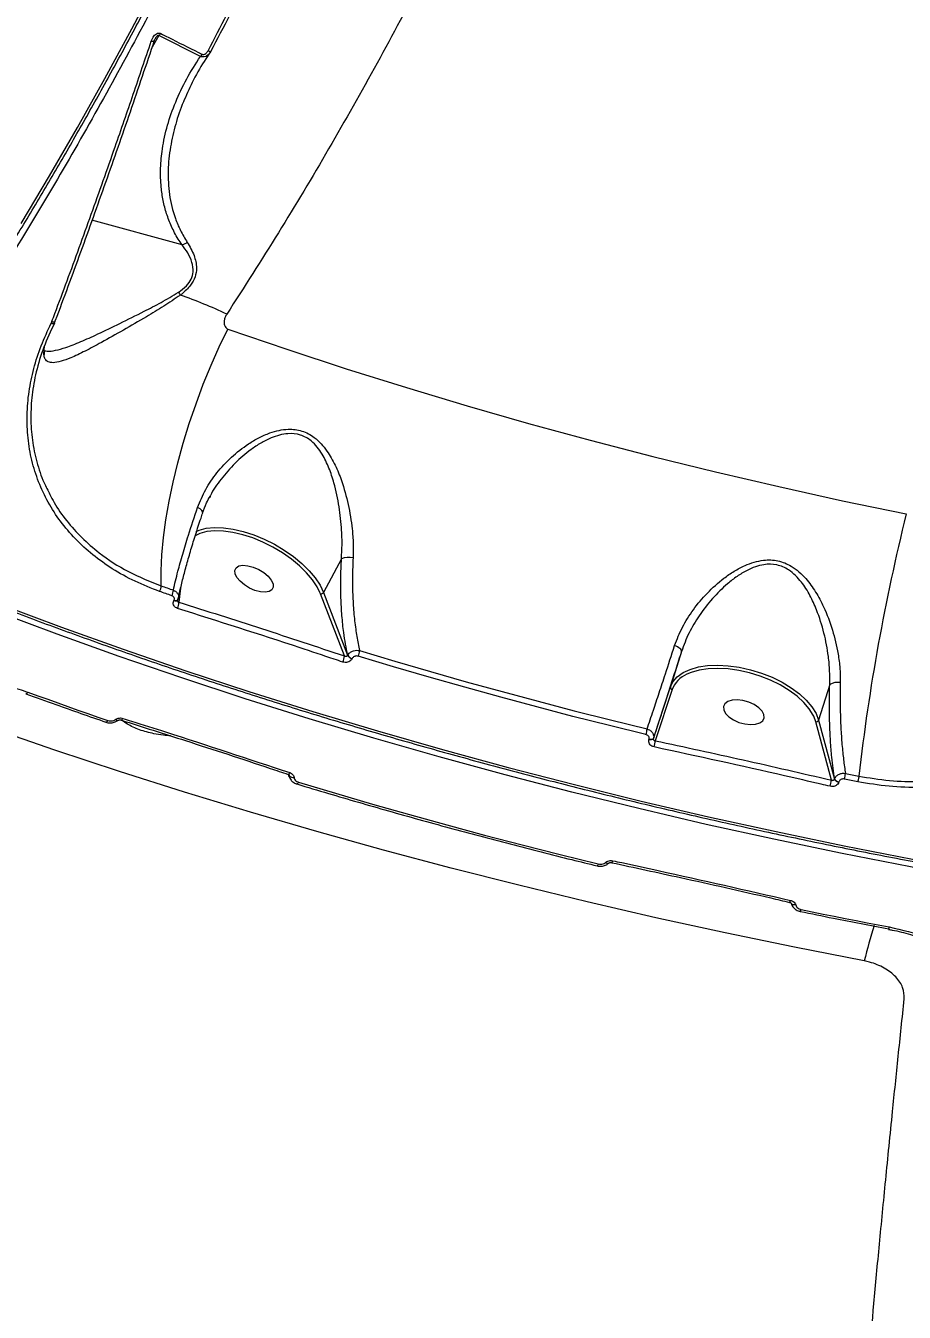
# Model space of a CAD drawing. Header units: millimetres. Extents: x -6104 to 7803, y -6013 to 4803.
# Drawn here: x 1790.3 to 1977, y -2587.2 to -2313.8 of the extents above; entities that cross this region are included whole.
import ezdxf

# ---------------------------------------------------------------- set-up
doc = ezdxf.new("R2010")
doc.units = ezdxf.units.MM
for name, color, linetype in [('DIKOM_ОБЪЕКТ', 7, 'Continuous'), ('DIKOM_РАЗМЕР_ЗОНА', 7, 'Continuous'), ('DIKOM_РАЗМЕР_ОБЪЕКТА', 7, 'Continuous')]:
    doc.layers.add(name, color=color, linetype=linetype)
doc.styles.add('style1', font='arial.ttf', dxfattribs={"width": 0.8})
doc.dimstyles.new('1-50', dxfattribs={"dimtxt": 300, "dimasz": 200, "dimexe": 100, "dimexo": 0, "dimgap": 100, "dimtad": 1, "dimtxsty": 'style1', "dimcen": 200, "dimclrd": 7, "dimclre": 7, "dimclrt": 7, "dimadec": 1, "dimazin": 2, "dimtfac": 1, "dimtmove": 0, "dimatfit": 2, "dimfxl": 0, "dimlwd": 25, "dimlwe": 18, "dimarcsym": 0})

# ---------------------------------------------------------------- blocks, each defined once
blk = doc.blocks.new('*D10')
at = {"layer": 'Defpoints', "color": 0, "transparency": 16777216}
for p in [(-4094.65, -224.49), (3111.63, -1726.03), (3111.63, -4948.58)]:
    blk.add_point(p, dxfattribs=at)
at = {"layer": 'DIKOM_РАЗМЕР_ОБЪЕКТА', "color": 7, "lineweight": 18, "transparency": 16777216}
for p, q in [((-4094.65, -224.49), (-4094.65, -5048.58)), ((3111.63, -1726.03), (3111.63, -5048.58))]:
    blk.add_line(p, q, dxfattribs=at)
at = {"layer": 'DIKOM_РАЗМЕР_ОБЪЕКТА', "color": 7, "lineweight": 25, "transparency": 16777216}
blk.add_line((-3894.65, -4948.58), (2911.63, -4948.58), dxfattribs=at)
at = {"layer": 'DIKOM_РАЗМЕР_ОБЪЕКТА', "color": 7, "transparency": 16777216}
for points in [[(-3894.65, -4915.24), (-3894.65, -4981.91), (-4094.65, -4948.58)], [(2911.63, -4915.24), (2911.63, -4981.91), (3111.63, -4948.58)]]:
    blk.add_solid(points, dxfattribs=at)
at = {"layer": 'DIKOM_РАЗМЕР_ОБЪЕКТА', "color": 7, "transparency": 16777216, "insert": (-134.24, -4695.4), "char_height": 300, "attachment_point": 5, "style": 'style1'}
blk.add_mtext('7200', dxfattribs=at)
blk = doc.blocks.new('*D12')
at = {"layer": 'Defpoints', "color": 0, "transparency": 16777216}
for p in [(-6103.62, -69.94), (4675.35, -1132.87), (4675.35, -5913.06)]:
    blk.add_point(p, dxfattribs=at)
at = {"layer": 'DIKOM_РАЗМЕР_ЗОНА', "color": 7, "lineweight": 18, "transparency": 16777216}
for p, q in [((-6103.62, -69.94), (-6103.62, -6013.06)), ((4675.35, -1132.87), (4675.35, -6013.06))]:
    blk.add_line(p, q, dxfattribs=at)
at = {"layer": 'DIKOM_РАЗМЕР_ЗОНА', "color": 7, "lineweight": 25, "transparency": 16777216}
blk.add_line((-5903.62, -5913.06), (4475.35, -5913.06), dxfattribs=at)
at = {"layer": 'DIKOM_РАЗМЕР_ЗОНА', "color": 7, "transparency": 16777216}
for points in [[(-5903.62, -5879.73), (-5903.62, -5946.4), (-6103.62, -5913.06)], [(4475.35, -5879.73), (4475.35, -5946.4), (4675.35, -5913.06)]]:
    blk.add_solid(points, dxfattribs=at)
at = {"layer": 'DIKOM_РАЗМЕР_ЗОНА', "color": 7, "transparency": 16777216, "insert": (271.51, -5659.89), "char_height": 300, "attachment_point": 5, "style": 'style1'}
blk.add_mtext('10800', dxfattribs=at)

msp = doc.modelspace()

# ---------------------------------------------------------------- linework, layer by layer
at = {"layer": 'DIKOM_ОБЪЕКТ', "color": 7, "linetype": 'Continuous', "lineweight": 15}
for p, q in [((1818.617, -2315.866), (1817.17, -2318.299)), ((1827.448, -2320.29), (1818.617, -2315.866)), ((1829.654, -2319.195), (1829.433, -2319.515)), ((1823.542, -2360.338), (1804.414, -2355.119)), ((1796.603, -2376.571), (1796.615, -2376.535)), ((1795.755, -2377.008), (1795.887, -2376.701)), ((1795.887, -2376.701), (1795.902, -2376.659)), ((1796.422, -2376.994), (1796.426, -2376.984)), ((1794.164, -2383.542), (1794.312, -2381.813)), ((1794.236, -2383.992), (1794.164, -2383.542)), ((1794.325, -2383.024), (1794.279, -2382.706)), ((1829.503, -2413.807), (1829.394, -2414.047)), ((1827.927, -2417.328), (1827.934, -2417.305)), ((1827.304, -2421.698), (1826.315, -2422.176)), ((1857.413, -2427.074), (1853.611, -2434.215)), ((1823.256, -2433.308), (1822.872, -2436.299)), ((1821.817, -2435.993), (1821.828, -2435.972)), ((1822.585, -2435.915), (1822.596, -2435.893)), ((1852.964, -2434.5), (1852.847, -2434.209)), ((1858.027, -2447.726), (1852.964, -2434.5)), ((1853.611, -2434.215), (1858.725, -2447.575)), ((1858.725, -2447.575), (1858.736, -2447.554)), ((1929.641, -2446.779), (1927.289, -2454.315)), ((1859.7, -2448.282), (1859.689, -2448.303)), ((1923.673, -2465.294), (1927.289, -2454.315)), ((1927.639, -2454.872), (1924.059, -2465.74)), ((1961.13, -2453.825), (1958.778, -2461.361)), ((1810.611, -2461.351), (1810.601, -2461.348)), ((1958.173, -2461.705), (1957.74, -2460.535)), ((1958.778, -2461.361), (1962.142, -2473.902)), ((1809.904, -2461.452), (1809.909, -2461.449)), ((1961.504, -2474.119), (1958.173, -2461.705)), ((1922.743, -2465.505), (1922.75, -2465.483)), ((1923.68, -2465.271), (1923.673, -2465.294)), ((1846.078, -2472.896), (1846.069, -2472.893)), ((1846.097, -2472.914), (1846.343, -2473.443)), ((1846.329, -2473.167), (1846.288, -2473.037)), ((1846.477, -2473.681), (1846.329, -2473.167)), ((1846.341, -2473.426), (1846.461, -2473.696)), ((1962.142, -2473.902), (1962.149, -2473.879)), ((1963.089, -2474.509), (1963.082, -2474.532))]:
    msp.add_line(p, q, dxfattribs=at)
at = {"layer": 'DIKOM_ОБЪЕКТ', "color": 7, "linetype": 'Continuous', "lineweight": 15, "flags": 128}
for points in [[(1789.36, -2355.828), (1795.387, -2345.695), (1801.315, -2335.416), (1807.139, -2324.999), (1812.855, -2314.454), (1818.456, -2303.788)], [(1817.005, -2317.012), (1817.155, -2317.041), (1817.29, -2317.058), (1817.408, -2317.065), (1817.505, -2317.06), (1817.577, -2317.043), (1817.623, -2317.015), (1817.64, -2316.989)], [(1817.64, -2316.989), (1817.642, -2316.978), (1817.633, -2316.931)], [(1829.069, -2319.07), (1829.196, -2319.124), (1829.312, -2319.168), (1829.414, -2319.201), (1829.501, -2319.224), (1829.57, -2319.234), (1829.619, -2319.233), (1829.647, -2319.22), (1829.654, -2319.195)], [(1795.887, -2376.701), (1796.048, -2376.725), (1796.197, -2376.733), (1796.329, -2376.725), (1796.439, -2376.701), (1796.524, -2376.663), (1796.581, -2376.61), (1796.602, -2376.571)], [(1795.902, -2376.659), (1796.061, -2376.685), (1796.208, -2376.696), (1796.337, -2376.691), (1796.446, -2376.671), (1796.531, -2376.635), (1796.589, -2376.586), (1796.612, -2376.545)], [(1796.612, -2376.545), (1796.618, -2376.524), (1796.617, -2376.452)], [(1795.755, -2377.008), (1795.891, -2377.047), (1796.017, -2377.073), (1796.131, -2377.087), (1796.23, -2377.086), (1796.311, -2377.072), (1796.374, -2377.045), (1796.415, -2377.006), (1796.422, -2376.994)], [(1819.115, -2432.828), (1819.1, -2429.626), (1819.263, -2426.198), (1819.602, -2422.571), (1820.115, -2418.773), (1820.797, -2414.833), (1821.644, -2410.783), (1822.648, -2406.653), (1823.802, -2402.476), (1825.096, -2398.285), (1826.522, -2394.111), (1828.067, -2389.988), (1829.72, -2385.947), (1831.467, -2382.021), (1833.296, -2378.239)], [(1833.296, -2378.239), (1845.788, -2382.521), (1858.426, -2386.67), (1871.203, -2390.681), (1884.11, -2394.553), (1897.139, -2398.283), (1910.282, -2401.868), (1923.53, -2405.307), (1936.874, -2408.597), (1950.307, -2411.736), (1963.818, -2414.721), (1977.4, -2417.552)], [(1827.934, -2417.305), (1827.94, -2417.185), (1827.893, -2417.02), (1827.785, -2416.844), (1827.621, -2416.663), (1827.405, -2416.483), (1827.144, -2416.31), (1826.847, -2416.15)], [(2016.323, -2499.143), (2007.551, -2497.732), (1992.903, -2495.233), (1978.301, -2492.561), (1963.756, -2489.719), (1949.277, -2486.709), (1934.873, -2483.532), (1920.554, -2480.19), (1906.33, -2476.686), (1892.209, -2473.022), (1878.201, -2469.201), (1864.315, -2465.224), (1850.56, -2461.095), (1836.945, -2456.816), (1823.48, -2452.39), (1810.172, -2447.82), (1797.031, -2443.109), (1784.065, -2438.26), (1771.283, -2433.276), (1758.693, -2428.16), (1746.303, -2422.917)], [(1747.389, -2421.472), (1759.741, -2426.7), (1772.293, -2431.8), (1785.037, -2436.769), (1797.964, -2441.603), (1811.066, -2446.3), (1824.333, -2450.857), (1837.758, -2455.269), (1851.332, -2459.535), (1865.046, -2463.652), (1878.89, -2467.617), (1892.856, -2471.427), (1906.934, -2475.08), (1921.116, -2478.573), (1935.392, -2481.904), (1949.752, -2485.072), (1964.188, -2488.073), (1978.689, -2490.907), (1993.247, -2493.57), (2007.851, -2496.062), (2016.539, -2497.46)], [(1826.517, -2421.29), (1827.204, -2420.991), (1828.701, -2420.592), (1830.425, -2420.42), (1832.337, -2420.477), (1834.397, -2420.764), (1836.558, -2421.273), (1838.775, -2421.993), (1840.997, -2422.909), (1843.177, -2424.001), (1845.266, -2425.244), (1847.221, -2426.612), (1848.996, -2428.075), (1850.554, -2429.6), (1851.86, -2431.154), (1852.887, -2432.704), (1853.611, -2434.215)], [(1852.847, -2434.209), (1852.263, -2433.035), (1851.267, -2431.533), (1850, -2430.025), (1848.49, -2428.546), (1846.768, -2427.128), (1844.873, -2425.802), (1842.847, -2424.596), (1840.733, -2423.537), (1838.578, -2422.649), (1836.429, -2421.951), (1834.333, -2421.457), (1832.336, -2421.179), (1830.481, -2421.124), (1828.81, -2421.291), (1827.358, -2421.678), (1827.304, -2421.698)], [(1839.035, -2433.8), (1837.873, -2433.291), (1836.79, -2432.623), (1835.873, -2431.85), (1835.199, -2431.033), (1834.82, -2430.24), (1834.768, -2429.535), (1835.046, -2428.975), (1835.633, -2428.604), (1836.481, -2428.454), (1837.521, -2428.537), (1838.669, -2428.845), (1839.831, -2429.353), (1840.914, -2430.021), (1841.831, -2430.795), (1842.505, -2431.611), (1842.884, -2432.404), (1842.936, -2433.109), (1842.658, -2433.67), (1842.071, -2434.04), (1841.223, -2434.19), (1840.183, -2434.108), (1839.035, -2433.8)], [(1821.376, -2434.918), (1821.051, -2434.805), (1820.726, -2434.692), (1820.402, -2434.579), (1820.078, -2434.466), (1819.754, -2434.353), (1819.429, -2434.24), (1819.105, -2434.126), (1818.781, -2434.013)], [(1819.115, -2432.828), (1819.438, -2432.941), (1819.762, -2433.054), (1820.086, -2433.168), (1820.41, -2433.281), (1820.734, -2433.394), (1821.059, -2433.507), (1821.383, -2433.619), (1821.707, -2433.732)], [(1822.587, -2435.91), (1822.586, -2435.912), (1822.537, -2435.975), (1822.464, -2436.023), (1822.367, -2436.053), (1822.25, -2436.065), (1822.116, -2436.059), (1821.971, -2436.035), (1821.817, -2435.993)], [(1822.596, -2435.893), (1822.548, -2435.954), (1822.475, -2436.001), (1822.378, -2436.032), (1822.261, -2436.044), (1822.128, -2436.038), (1821.982, -2436.013), (1821.828, -2435.972)], [(1822.619, -2435.814), (1822.597, -2435.891), (1822.596, -2435.893)], [(1861.265, -2446.59), (1868.769, -2448.839), (1876.314, -2451.041), (1883.898, -2453.197), (1891.519, -2455.305), (1899.176, -2457.365), (1906.868, -2459.377), (1914.593, -2461.34), (1922.348, -2463.254)], [(1929.641, -2446.779), (1929.649, -2446.637), (1929.596, -2446.481), (1929.482, -2446.315), (1929.311, -2446.144), (1929.09, -2445.974), (1928.824, -2445.811), (1928.524, -2445.659), (1928.197, -2445.524)], [(1922.089, -2464.461), (1914.328, -2462.546), (1906.598, -2460.581), (1898.901, -2458.568), (1891.238, -2456.506), (1883.611, -2454.397), (1876.022, -2452.24), (1868.471, -2450.036), (1860.962, -2447.785)], [(1927.289, -2454.315), (1927.86, -2453.157), (1928.763, -2452.134), (1929.978, -2451.267), (1931.477, -2450.576), (1933.23, -2450.076), (1935.196, -2449.778), (1937.334, -2449.688), (1939.596, -2449.808), (1941.932, -2450.136), (1944.293, -2450.664), (1946.626, -2451.381), (1948.879, -2452.271), (1951.005, -2453.315), (1952.955, -2454.49), (1954.689, -2455.77), (1956.167, -2457.127), (1957.357, -2458.532), (1958.234, -2459.954), (1958.778, -2461.361)], [(1957.74, -2460.535), (1957.646, -2460.34), (1956.796, -2458.962), (1955.642, -2457.6), (1954.208, -2456.284), (1952.527, -2455.042), (1950.636, -2453.903), (1948.575, -2452.891), (1946.389, -2452.027), (1944.127, -2451.332), (1941.838, -2450.82), (1939.572, -2450.502), (1937.379, -2450.385), (1935.306, -2450.473), (1933.4, -2450.762), (1931.7, -2451.247), (1930.794, -2451.628)], [(1790.795, -2455.42), (1790.705, -2455.547), (1790.614, -2455.647), (1790.526, -2455.718), (1790.445, -2455.755), (1790.373, -2455.758), (1790.362, -2455.755)], [(1790.795, -2455.42), (1792.905, -2456.187), (1795.02, -2456.95), (1797.14, -2457.71), (1799.263, -2458.467), (1801.391, -2459.22), (1803.523, -2459.97), (1805.659, -2460.715), (1807.8, -2461.458)], [(1968.475, -2512.555), (1953.663, -2509.652), (1938.912, -2506.591), (1924.231, -2503.375), (1909.628, -2500.006), (1895.111, -2496.484), (1880.687, -2492.813), (1866.365, -2488.994), (1852.152, -2485.028), (1838.057, -2480.919), (1824.087, -2476.669), (1810.25, -2472.28), (1796.553, -2467.754), (1783.004, -2463.094), (1769.61, -2458.303)], [(1943.074, -2462.183), (1944.292, -2462.323), (1945.396, -2462.252), (1946.298, -2461.974), (1946.923, -2461.513), (1947.222, -2460.905), (1947.169, -2460.199), (1946.771, -2459.454), (1946.057, -2458.729), (1945.088, -2458.083), (1943.94, -2457.569), (1942.707, -2457.227), (1941.49, -2457.087), (1940.385, -2457.158), (1939.484, -2457.436), (1938.859, -2457.897), (1938.56, -2458.505), (1938.612, -2459.211), (1939.011, -2459.956), (1939.724, -2460.681), (1940.694, -2461.327), (1941.841, -2461.841), (1943.074, -2462.183)], [(1809.414, -2461.232), (1809.524, -2461.327), (1809.629, -2461.4), (1809.725, -2461.448), (1809.807, -2461.47), (1809.875, -2461.466), (1809.904, -2461.452)], [(1810.986, -2460.992), (1810.906, -2461.124), (1810.825, -2461.229), (1810.748, -2461.303), (1810.676, -2461.345), (1810.613, -2461.351), (1810.611, -2461.351)], [(1807.8, -2461.458), (1807.714, -2461.587), (1807.629, -2461.689), (1807.546, -2461.761), (1807.471, -2461.801), (1807.404, -2461.805), (1807.39, -2461.802)], [(1923.673, -2465.294), (1923.632, -2465.37), (1923.564, -2465.434), (1923.471, -2465.485), (1923.355, -2465.522), (1923.22, -2465.542), (1923.07, -2465.546), (1922.909, -2465.534), (1922.743, -2465.505)], [(1923.68, -2465.271), (1923.639, -2465.347), (1923.571, -2465.412), (1923.478, -2465.463), (1923.362, -2465.499), (1923.227, -2465.52), (1923.077, -2465.524), (1922.916, -2465.511), (1922.75, -2465.483)], [(1846.444, -2472.534), (1846.364, -2472.666), (1846.285, -2472.772), (1846.21, -2472.847), (1846.142, -2472.889), (1846.083, -2472.897), (1846.078, -2472.896)], [(1846.341, -2473.426), (1846.258, -2473.184), (1846.22, -2472.921)], [(1848.29, -2474.58), (1848.217, -2474.713), (1848.144, -2474.82), (1848.075, -2474.896), (1848.012, -2474.94), (1847.957, -2474.948), (1847.951, -2474.947)], [(1848.29, -2474.58), (1856.115, -2476.923), (1863.981, -2479.218), (1871.888, -2481.464), (1879.834, -2483.661), (1887.816, -2485.809), (1895.834, -2487.907), (1903.886, -2489.955), (1911.97, -2491.953)], [(1967.094, -2474.474), (1966.738, -2474.402), (1966.383, -2474.33), (1966.028, -2474.258), (1965.673, -2474.186), (1965.318, -2474.114), (1964.963, -2474.041), (1964.608, -2473.969), (1964.254, -2473.896)], [(1964.482, -2472.682), (1964.837, -2472.755), (1965.191, -2472.827), (1965.546, -2472.9), (1965.901, -2472.972), (1966.256, -2473.044), (1966.611, -2473.116), (1966.966, -2473.188), (1967.32, -2473.26)], [(1911.97, -2491.953), (1911.915, -2492.091), (1911.863, -2492.203), (1911.814, -2492.285), (1911.771, -2492.334), (1911.735, -2492.347), (1911.732, -2492.347)], [(1913.533, -2491.608), (1913.657, -2491.693), (1913.777, -2491.759), (1913.891, -2491.804), (1913.994, -2491.827), (1914.084, -2491.828), (1914.158, -2491.806), (1914.201, -2491.776)], [(1914.843, -2491.655), (1914.841, -2491.655), (1914.838, -2491.654)], [(1952.62, -2500.092), (1952.619, -2500.092), (1952.616, -2500.091)], [(1953.909, -2500.652), (1953.735, -2500.669), (1953.568, -2500.668), (1953.412, -2500.648), (1953.273, -2500.609), (1953.156, -2500.554), (1953.064, -2500.484), (1953, -2500.401), (1952.966, -2500.308)], [(1955.049, -2501.629), (1957.387, -2502.108), (1959.727, -2502.583), (1962.068, -2503.054), (1964.411, -2503.521), (1966.755, -2503.983), (1969.102, -2504.441), (1971.449, -2504.895), (1973.798, -2505.345)]]:
    msp.add_lwpolyline(points, dxfattribs=at)
at = {"layer": 'DIKOM_ОБЪЕКТ', "color": 7, "linetype": 'Continuous', "lineweight": 15}
for centre, radius, start, end in [((1817.586, -2314.585), 1.644, 308.82266, 330.16453), ((1826.355, -2319.012), 1.681, 310.53138, 331.18637), ((1910.584, -2304.882), 109.585, 216.73485, 217.11416), ((1785.203, -2477.489), 113.058, 64.95954, 70.36308), ((1792.472, -2382.916), 1.804, 339.70164, 7.51186), ((2403.11, -2523.348), 438.659, 166.04374, 173.44338), ((1858.958, -2431.082), 4.295, 77.62262, 111.08541), ((1816.578, -2432.754), 2.538, 330.24263, 358.32073), ((1819.139, -2433.653), 2.57, 330.51309, 358.23618), ((1820.403, -2436.435), 2.473, 331.54915, 3.14453), ((1853.087, -2433.903), 0.609, 258.43512, 329.27979), ((1860.129, -2446.718), 1.646, 211.39903, 254.48589), ((1860.14, -2446.697), 1.645, 211.38353, 254.48776), ((1858.08, -2446.419), 3.19, 334.6295, 356.91373), ((1855.323, -2447.739), 2.704, 331.49198, 0.26291), ((1933.109, -2457.037), 5.883, 113.16853, 158.40883), ((1927.747, -2454.416), 0.469, 167.59881, 256.61439), ((1962.819, -2456.574), 3.226, 79.97901, 121.55638), ((1958.259, -2461.153), 0.558, 261.12825, 338.15441), ((1917.308, -2462.804), 5.06, 340.87532, 354.89035), ((1918.89, -2465.518), 5.174, 342.55583, 357.53906), ((1847.147, -2472.537), 1.033, 217.59839, 280.96228), ((1955.067, -2473.501), 6.466, 342.54968, 354.51442), ((1963.246, -2473.271), 1.272, 209.74792, 262.59407), ((1963.253, -2473.248), 1.271, 209.75099, 262.60103), ((1956.046, -2471.722), 8.49, 345.16149, 353.50477), ((1914.387, -2491.168), 0.667, 313.08154, 352.87315), ((1952.055, -2499.573), 0.766, 317.43557, 351.695), ((1954.321, -2501.567), 0.731, 319.84417, 355.13414), ((2115.683, -2549.243), 151.711, 163.04879, 166.00537), ((1972.847, -2505.255), 0.955, 328.11588, 354.64963)]:
    msp.add_arc(centre, radius, start, end, dxfattribs=at)
for points, knots in [([(1873.825, -1806.548), (1873.842, -1806.564), (1876.538, -1809.059), (1881.369, -1815.112), (1888.203, -1824.786), (1894.232, -1835.629), (1899.542, -1847.398), (1904.123, -1860.059), (1908.055, -1873.807), (1911.294, -1888.644), (1913.813, -1904.542), (1915.556, -1921.152), (1916.535, -1938.399), (1916.779, -1956.198), (1916.292, -1974.838), (1915.043, -1994.291), (1913.019, -2014.507), (1910.264, -2035.041), (1906.805, -2055.815), (1902.683, -2076.747), (1897.832, -2098.179), (1892.236, -2120.056), (1885.898, -2142.311), (1878.956, -2164.454), (1871.449, -2186.412), (1863.426, -2208.118), (1854.758, -2229.924), (1845.445, -2251.758), (1835.507, -2273.543), (1825.599, -2293.898), (1815.835, -2312.82), (1806.309, -2330.339), (1796.453, -2347.552), (1786.29, -2364.407), (1775.93, -2380.724), (1765.426, -2396.425), (1755.925, -2409.954), (1749.859, -2418.139), (1747.389, -2421.472)], [0, 0, 0, 0, 0.0001878, 0.0303399, 0.0605166, 0.0906687, 0.1199697, 0.1492932, 0.1785943, 0.2087463, 0.238923, 0.2690751, 0.2983757, 0.3276989, 0.3569995, 0.3871513, 0.4173276, 0.4474793, 0.4767801, 0.5061036, 0.5354043, 0.5655563, 0.5957329, 0.6258848, 0.6551856, 0.6845091, 0.7138099, 0.7439618, 0.7741383, 0.8042902, 0.8297913, 0.8553221, 0.880853, 0.9066258, 0.9323986, 0.9575223, 0.9827031, 1, 1, 1, 1]), ([(1916.885, -1862.859), (1917.161, -1863.118), (1919.652, -1865.448), (1923.966, -1870.661), (1929.768, -1878.547), (1935.252, -1887.658), (1940.377, -1897.946), (1945.042, -1909.507), (1949.104, -1922.081), (1952.518, -1935.671), (1955.247, -1950.256), (1957.205, -1965.354), (1958.423, -1980.868), (1958.947, -1996.699), (1958.795, -2013.276), (1957.933, -2030.573), (1956.343, -2048.547), (1954.008, -2067.201), (1950.9, -2086.487), (1946.987, -2106.453), (1942.302, -2126.807), (1936.97, -2147.062), (1931.08, -2167.042), (1924.709, -2186.672), (1917.69, -2206.504), (1910.026, -2226.479), (1901.733, -2246.53), (1893.05, -2266.101), (1884.034, -2285.142), (1874.741, -2303.612), (1864.974, -2321.93), (1854.74, -2340.016), (1844.092, -2357.858), (1836.733, -2369.326), (1833.055, -2375.058)], [0, 0, 0, 0, 0.00362333, 0.03267751, 0.06202086, 0.09136412, 0.12380246, 0.1562658, 0.18870386, 0.22209805, 0.25551995, 0.28891367, 0.3203315, 0.35177295, 0.38319047, 0.41551451, 0.44786506, 0.48018897, 0.51368225, 0.54717551, 0.58114976, 0.61512431, 0.64703362, 0.67896806, 0.71087771, 0.74371715, 0.77658352, 0.80942335, 0.8407557, 0.87211054, 0.90344315, 0.93562061, 0.96782235, 1, 1, 1, 1]), ([(1829.069, -2319.07), (1831.753, -2313.951), (1837.119, -2303.713), (1844.868, -2288.031), (1852.407, -2272.148), (1857.201, -2261.396), (1859.598, -2256.02)], [0, 0, 0, 0, 0.2491207, 0.4982423, 0.7491218, 1, 1, 1, 1]), ([(1860.142, -2256.247), (1857.765, -2261.577), (1853.011, -2272.236), (1845.503, -2288.059), (1837.749, -2303.754), (1832.352, -2314.048), (1829.654, -2319.195)], [0, 0, 0, 0, 0.2491204, 0.4982426, 0.7491208, 1, 1, 1, 1]), ([(1544.662, -2564.298), (1545.079, -2564.31), (1547.286, -2564.371), (1551.381, -2564.191), (1556.945, -2563.745), (1562.609, -2562.979), (1568.358, -2561.924), (1574.19, -2560.573), (1580.1, -2558.929), (1586.083, -2556.993), (1592.135, -2554.767), (1598.251, -2552.252), (1604.426, -2549.45), (1610.656, -2546.363), (1616.936, -2542.994), (1623.261, -2539.346), (1629.626, -2535.421), (1636.026, -2531.223), (1642.457, -2526.753), (1648.914, -2522.018), (1655.392, -2517.019), (1661.887, -2511.76), (1668.392, -2506.246), (1674.904, -2500.481), (1681.418, -2494.469), (1687.929, -2488.214), (1694.432, -2481.722), (1700.922, -2474.998), (1707.395, -2468.045), (1713.844, -2460.871), (1720.267, -2453.479), (1726.658, -2445.876), (1733.012, -2438.067), (1739.323, -2430.058), (1745.589, -2421.856), (1751.804, -2413.466), (1757.964, -2404.894), (1764.063, -2396.148), (1770.097, -2387.234), (1776.062, -2378.157), (1781.954, -2368.926), (1787.767, -2359.547), (1793.498, -2350.028), (1799.141, -2340.374), (1804.695, -2330.595), (1810.151, -2320.695), (1814.919, -2311.8), (1817.841, -2306.181), (1819.01, -2303.934)], [0, 0, 0, 0, 0.0051792, 0.02739, 0.049613, 0.0718476, 0.0940928, 0.1163476, 0.1386106, 0.1608803, 0.1831557, 0.2054353, 0.2277182, 0.2500034, 0.2722902, 0.2945781, 0.3168661, 0.3391542, 0.3614417, 0.3837286, 0.4060146, 0.4283, 0.450584, 0.4728671, 0.4951491, 0.5174301, 0.5397101, 0.5619887, 0.5842667, 0.6065438, 0.6288198, 0.6510946, 0.6733692, 0.6956425, 0.7179153, 0.7401874, 0.7624589, 0.7847299, 0.8070003, 0.82927, 0.8515394, 0.8738083, 0.8960771, 0.9183452, 0.9406131, 0.9628808, 0.9851481, 1, 1, 1, 1]), ([(1817.005, -2317.012), (1817.156, -2316.65), (1817.371, -2316.135), (1817.879, -2315.597), (1818.264, -2315.362), (1818.631, -2315.294), (1818.864, -2315.333), (1818.982, -2315.388), (1819.012, -2315.403)], [0, 0, 0, 0, 0.4029969, 0.573286, 0.7451254, 0.8533322, 0.9617502, 1, 1, 1, 1]), ([(1818.617, -2315.866), (1818.609, -2315.857), (1818.593, -2315.84), (1818.56, -2315.82), (1818.526, -2315.814), (1818.489, -2315.815), (1818.444, -2315.825), (1818.325, -2315.884), (1818.172, -2316.036), (1818.009, -2316.245), (1817.92, -2316.398), (1817.879, -2316.469)], [0, 0, 0, 0, 0.0391582, 0.0795046, 0.1202073, 0.1327128, 0.1766127, 0.2348266, 0.4651448, 0.7534294, 1, 1, 1, 1]), ([(1819.012, -2315.403), (1819.546, -2315.676), (1822.214, -2317.043), (1825.156, -2318.514), (1827.579, -2319.7), (1827.829, -2319.822)], [0, 0, 0, 0, 0.1831667, 0.9158629, 1, 1, 1, 1]), ([(1795.902, -2376.659), (1796.118, -2376.082), (1797.199, -2373.197), (1800.001, -2365.645), (1804.279, -2353.878), (1808.959, -2340.628), (1813.203, -2328.334), (1815.738, -2320.786), (1817.005, -2317.012)], [0, 0, 0, 0, 0.0299878, 0.1499461, 0.3900569, 0.6301644, 0.8150827, 1, 1, 1, 1]), ([(1817.633, -2316.931), (1815.929, -2322.003), (1812.522, -2332.147), (1807.299, -2347.129), (1802.003, -2361.941), (1798.413, -2371.615), (1796.617, -2376.452)], [0, 0, 0, 0, 0.2492678, 0.4985353, 0.7492678, 1, 1, 1, 1]), ([(1817.647, -2316.991), (1817.663, -2316.933), (1817.714, -2316.756), (1817.818, -2316.593), (1817.888, -2316.485)], [0, 0, 0, 0, 0.3329178, 1, 1, 1, 1]), ([(1827.829, -2319.822), (1827.885, -2319.844), (1828.003, -2319.888), (1828.221, -2319.873), (1828.46, -2319.776), (1828.786, -2319.526), (1828.954, -2319.255), (1829.069, -2319.07)], [0, 0, 0, 0, 0.1211554, 0.2523463, 0.41158606, 0.59930961, 1, 1, 1, 1]), ([(1823.542, -2360.338), (1823.265, -2359.926), (1822.401, -2358.643), (1821.254, -2356.433), (1820.209, -2353.694), (1819.498, -2350.912), (1819.023, -2347.674), (1818.919, -2344.011), (1819.335, -2339.6), (1820.366, -2334.9), (1822.119, -2329.928), (1824.423, -2325.033), (1826.44, -2321.871), (1827.448, -2320.29)], [0, 0, 0, 0, 0.031068, 0.0969224, 0.1628031, 0.2303658, 0.2979423, 0.3965504, 0.4957335, 0.6204826, 0.7452534, 0.8726245, 1, 1, 1, 1]), ([(1829.654, -2319.195), (1829.303, -2319.721), (1827.97, -2321.721), (1825.968, -2325.142), (1824.658, -2328.116), (1824.031, -2329.539)], [0, 0, 0, 0, 0.15708654, 0.59671269, 1, 1, 1, 1]), ([(1829.433, -2319.515), (1829.363, -2319.627), (1829.153, -2319.965), (1828.622, -2320.3), (1827.984, -2320.441), (1827.611, -2320.336), (1827.448, -2320.29)], [0, 0, 0, 0, 0.1657212, 0.4968351, 0.7803717, 1, 1, 1, 1]), ([(1824.031, -2329.539), (1823.969, -2329.672), (1823.185, -2331.351), (1822.137, -2334.675), (1820.976, -2339.542), (1820.482, -2344.534), (1820.731, -2349.624), (1821.742, -2353.893), (1823.134, -2357.296), (1824.154, -2358.969), (1824.664, -2359.805)], [0, 0, 0, 0, 0.0138614, 0.1746766, 0.3354658, 0.5002827, 0.6650091, 0.8305739, 0.9153057, 1, 1, 1, 1]), ([(1824.664, -2359.805), (1825.193, -2360.702), (1825.933, -2361.956), (1826.495, -2363.904), (1826.674, -2365.409), (1826.425, -2367.161), (1825.35, -2369.118), (1824.086, -2370.319), (1823.291, -2370.934), (1823.197, -2371.006)], [0, 0, 0, 0, 0.2865147, 0.4002761, 0.5163024, 0.6574643, 0.7993933, 0.9763556, 1, 1, 1, 1]), ([(1824.664, -2359.805), (1824.636, -2359.827), (1824.471, -2359.956), (1824.104, -2360.181), (1823.747, -2360.283), (1823.551, -2360.338)], [0, 0, 0, 0, 0.0843025, 0.4973401, 1, 1, 1, 1]), ([(1822.761, -2370.427), (1823.368, -2369.99), (1824.461, -2369.202), (1825.596, -2367.653), (1826.055, -2365.863), (1825.705, -2363.926), (1824.806, -2362.022), (1823.971, -2360.878), (1823.552, -2360.339), (1823.551, -2360.338)], [0, 0, 0, 0, 0.1595621, 0.2875349, 0.4150435, 0.5934651, 0.7962154, 0.9997296, 1, 1, 1, 1]), ([(1823.551, -2360.338), (1823.55, -2360.339), (1823.548, -2360.339), (1823.545, -2360.338), (1823.543, -2360.338), (1823.542, -2360.338)], [0, 0, 0, 0, 0.3533079, 0.8077975, 1, 1, 1, 1]), ([(1823.197, -2371.006), (1822.02, -2371.819), (1819.637, -2373.466), (1815.498, -2375.901), (1810.993, -2378.522), (1806.633, -2380.985), (1802.893, -2382.988), (1800.032, -2384.348), (1797.765, -2385.174), (1796.184, -2385.46), (1795.079, -2385.275), (1794.469, -2384.776), (1794.301, -2384.21), (1794.236, -2383.992)], [0, 0, 0, 0, 0.0889099, 0.1801305, 0.3049765, 0.4334609, 0.5379154, 0.6451624, 0.72941, 0.8158761, 0.8847869, 0.9555183, 1, 1, 1, 1]), ([(1794.295, -2382.822), (1794.49, -2382.87), (1795.122, -2383.028), (1796.644, -2382.799), (1798.994, -2382.141), (1801.998, -2380.962), (1805.831, -2379.233), (1810.349, -2377.053), (1814.919, -2374.763), (1819.148, -2372.614), (1821.549, -2371.16), (1822.761, -2370.427)], [0, 0, 0, 0, 0.0434038, 0.1410355, 0.2412731, 0.3639841, 0.4898802, 0.6383705, 0.7907833, 0.8944574, 1, 1, 1, 1]), ([(1796.421, -2376.993), (1796.433, -2376.97), (1796.504, -2376.833), (1796.556, -2376.689), (1796.599, -2376.57)], [0, 0, 0, 0, 0.1678233, 1, 1, 1, 1]), ([(1833.055, -2375.058), (1832.932, -2375.269), (1832.676, -2375.709), (1832.496, -2376.368), (1832.471, -2376.959), (1832.567, -2377.458), (1832.764, -2377.844), (1833.021, -2378.113), (1833.208, -2378.198), (1833.296, -2378.239)], [0, 0, 0, 0, 0.1943962, 0.4037053, 0.5539153, 0.6910207, 0.8350864, 0.9219421, 1, 1, 1, 1]), ([(1818.781, -2434.013), (1817.016, -2433.331), (1813.484, -2431.966), (1808.751, -2429.31), (1804.52, -2426.28), (1800.836, -2422.9), (1797.654, -2419.164), (1795.036, -2415.096), (1792.992, -2410.751), (1791.545, -2406.174), (1790.732, -2401.409), (1790.536, -2396.514), (1790.948, -2391.571), (1791.978, -2386.641), (1793.527, -2381.764), (1795.013, -2378.592), (1795.755, -2377.008)], [0, 0, 0, 0, 0.0751067, 0.15021386, 0.22128181, 0.292577, 0.36364528, 0.43477052, 0.50612398, 0.5772485, 0.64834066, 0.71965895, 0.79075192, 0.86042943, 0.93031886, 1, 1, 1, 1]), ([(1796.434, -2376.955), (1795.639, -2378.664), (1794.049, -2382.082), (1792.513, -2387.219), (1791.606, -2392.242), (1791.331, -2397.102), (1791.649, -2401.877), (1792.619, -2406.494), (1793.887, -2410.354), (1795.062, -2412.557), (1795.497, -2413.374)], [0, 0, 0, 0, 0.13912553, 0.27825185, 0.40722507, 0.53660595, 0.66557519, 0.79451329, 0.92386345, 1, 1, 1, 1]), ([(1794.236, -2383.992), (1794.248, -2383.956), (1794.326, -2383.731), (1794.389, -2383.376), (1794.306, -2383.08), (1794.277, -2382.975)], [0, 0, 0, 0, 0.1099491, 0.6832926, 1, 1, 1, 1]), ([(1794.279, -2382.988), (1794.293, -2382.999), (1794.364, -2383.059), (1794.354, -2383.139), (1794.336, -2383.004), (1794.331, -2382.963)], [0, 0, 0, 0, 0.1350553, 0.7378467, 1, 1, 1, 1]), ([(1826.847, -2416.15), (1827.375, -2414.865), (1828.43, -2412.293), (1830.92, -2408.718), (1833.961, -2405.422), (1837.048, -2402.98), (1839.844, -2401.315), (1842.027, -2400.347), (1844.136, -2399.736), (1846.441, -2399.438), (1849.088, -2399.76), (1851.427, -2401.006), (1853.119, -2402.572), (1854.659, -2404.518), (1856.139, -2407.141), (1857.668, -2410.952), (1858.943, -2415.512), (1859.664, -2420.045), (1859.953, -2423.856), (1859.904, -2425.877), (1859.879, -2426.886)], [0, 0, 0, 0, 0.0727751, 0.1456227, 0.2220843, 0.298517, 0.340926, 0.3832925, 0.4164812, 0.4496087, 0.4986414, 0.5477891, 0.580845, 0.6139653, 0.6710819, 0.7283176, 0.8132039, 0.8980759, 0.9490484, 1, 1, 1, 1]), ([(1857.413, -2427.074), (1857.47, -2426.089), (1857.585, -2424.105), (1857.467, -2420.395), (1856.988, -2415.955), (1856.047, -2411.504), (1854.818, -2407.753), (1853.613, -2405.196), (1852.294, -2403.283), (1850.84, -2401.777), (1848.742, -2400.588), (1846.328, -2400.361), (1844.224, -2400.735), (1842.275, -2401.414), (1840.243, -2402.452), (1837.63, -2404.189), (1834.709, -2406.705), (1831.876, -2410.043), (1830.111, -2412.452), (1829.527, -2413.753), (1829.503, -2413.807)], [0, 0, 0, 0, 0.0555453, 0.1118093, 0.2037069, 0.2980102, 0.3590012, 0.4211788, 0.4552544, 0.4901724, 0.5400643, 0.5898814, 0.6240007, 0.6591108, 0.7043198, 0.750193, 0.8329572, 0.9175337, 0.9965518, 1, 1, 1, 1]), ([(1795.497, -2413.374), (1795.777, -2413.95), (1796.739, -2415.933), (1798.99, -2419.035), (1802.181, -2422.64), (1806.467, -2426.351), (1811.999, -2429.978), (1816.743, -2431.878), (1819.115, -2432.828)], [0, 0, 0, 0, 0.0647035, 0.2226785, 0.3811541, 0.5391306, 0.769563, 1, 1, 1, 1]), ([(1827.921, -2417.328), (1828.18, -2416.606), (1828.612, -2415.401), (1829.252, -2414.264), (1829.508, -2413.808)], [0, 0, 0, 0, 0.5994164, 1, 1, 1, 1]), ([(1821.707, -2433.732), (1822.011, -2432.432), (1822.57, -2430.038), (1823.669, -2426.083), (1825.013, -2421.602), (1826.172, -2418.157), (1826.847, -2416.15)], [0, 0, 0, 0, 0.2580806, 0.4750069, 0.6940746, 1, 1, 1, 1]), ([(1822.791, -2435.383), (1822.89, -2434.911), (1823.166, -2433.606), (1823.75, -2431.23), (1824.532, -2428.29), (1825.433, -2425.154), (1826.45, -2421.852), (1827.293, -2419.226), (1827.824, -2417.677), (1827.95, -2417.311)], [0, 0, 0, 0, 0.09511176, 0.26338432, 0.43321281, 0.60409529, 0.77553614, 0.94697884, 1, 1, 1, 1]), ([(1746.831, -2421.798), (1748.799, -2422.643), (1754.508, -2425.094), (1764.086, -2429.071), (1775.615, -2433.691), (1787.304, -2438.199), (1799.142, -2442.595), (1811.125, -2446.875), (1823.246, -2451.039), (1835.499, -2455.082), (1847.875, -2459.004), (1860.37, -2462.802), (1872.975, -2466.474), (1885.685, -2470.017), (1898.492, -2473.431), (1911.389, -2476.713), (1924.369, -2479.861), (1937.426, -2482.875), (1950.552, -2485.751), (1963.74, -2488.489), (1976.982, -2491.087), (1990.273, -2493.541), (2003.439, -2495.835), (2012.189, -2497.236), (2016.481, -2497.923)], [0, 0, 0, 0, 0.0244919, 0.0710308, 0.1175692, 0.164107, 0.2106439, 0.2571802, 0.3037159, 0.3502516, 0.3967859, 0.4433203, 0.489854, 0.536388, 0.582921, 0.6294538, 0.6759861, 0.7225183, 0.7690504, 0.8155822, 0.862113, 0.9086448, 0.9551759, 1, 1, 1, 1]), ([(1858.736, -2447.554), (1858.435, -2445.993), (1857.921, -2443.333), (1857.495, -2439.187), (1857.278, -2435.349), (1857.23, -2431.312), (1857.352, -2428.487), (1857.413, -2427.074)], [0, 0, 0, 0, 0.2590552, 0.4416282, 0.6241989, 0.8121002, 1, 1, 1, 1]), ([(1859.879, -2426.886), (1859.828, -2428.209), (1859.725, -2430.853), (1859.785, -2434.708), (1860.006, -2438.454), (1860.399, -2441.945), (1860.842, -2444.634), (1861.159, -2446.102), (1861.265, -2446.59)], [0, 0, 0, 0, 0.1827973, 0.3655924, 0.5537474, 0.7419043, 0.9141931, 1, 1, 1, 1]), ([(1928.197, -2445.524), (1928.705, -2444.207), (1929.721, -2441.572), (1932.126, -2437.814), (1935.062, -2434.28), (1938.06, -2431.586), (1940.797, -2429.688), (1942.954, -2428.535), (1945.065, -2427.745), (1947.406, -2427.249), (1950.165, -2427.343), (1952.711, -2428.385), (1954.624, -2429.802), (1956.416, -2431.612), (1958.206, -2434.1), (1960.136, -2437.765), (1961.82, -2442.193), (1962.859, -2446.634), (1963.351, -2450.39), (1963.37, -2452.395), (1963.38, -2453.397)], [0, 0, 0, 0, 0.0727753, 0.1456255, 0.2220853, 0.298515, 0.3409277, 0.3832918, 0.4164817, 0.4496114, 0.4986432, 0.5477899, 0.5808469, 0.6139649, 0.6710831, 0.7283178, 0.8132038, 0.8980765, 0.949048, 1, 1, 1, 1]), ([(1961.13, -2453.825), (1961.145, -2452.843), (1961.174, -2450.867), (1960.829, -2447.193), (1960.008, -2442.82), (1958.639, -2438.468), (1956.995, -2434.833), (1955.478, -2432.385), (1953.904, -2430.588), (1952.236, -2429.21), (1949.941, -2428.203), (1947.437, -2428.185), (1945.318, -2428.741), (1943.39, -2429.586), (1941.41, -2430.797), (1938.891, -2432.754), (1936.118, -2435.514), (1933.387, -2439.061), (1931.119, -2442.835), (1930.137, -2445.454), (1929.641, -2446.779)], [0, 0, 0, 0, 0.051555, 0.1037767, 0.1890719, 0.2766025, 0.3332123, 0.3909222, 0.4225519, 0.4549599, 0.5012659, 0.5475075, 0.579174, 0.611766, 0.653727, 0.6963015, 0.773119, 0.8516216, 0.9249641, 1, 1, 1, 1]), ([(1821.707, -2433.732), (1821.862, -2433.81), (1822.207, -2433.982), (1822.538, -2434.338), (1822.748, -2434.763), (1822.833, -2435.103), (1822.766, -2435.324), (1822.752, -2435.373)], [0, 0, 0, 0, 0.2222265, 0.4961033, 0.6537603, 0.9229648, 1, 1, 1, 1]), ([(1821.828, -2435.972), (1821.835, -2435.958), (1821.885, -2435.857), (1821.936, -2435.655), (1821.902, -2435.416), (1821.793, -2435.201), (1821.628, -2435.028), (1821.454, -2434.952), (1821.376, -2434.918)], [0, 0, 0, 0, 0.0340396, 0.2522987, 0.470543, 0.5979326, 0.8192678, 1, 1, 1, 1]), ([(1822.578, -2437.613), (1822.428, -2437.55), (1822.128, -2437.425), (1821.82, -2437.086), (1821.668, -2436.682), (1821.682, -2436.3), (1821.779, -2436.078), (1821.817, -2435.993)], [0, 0, 0, 0, 0.21827452, 0.43674593, 0.65301428, 0.86573282, 1, 1, 1, 1]), ([(1822.574, -2435.957), (1822.569, -2435.992), (1822.559, -2436.075), (1822.616, -2436.182), (1822.721, -2436.269), (1822.821, -2436.289), (1822.872, -2436.299)], [0, 0, 0, 0, 0.1852885, 0.4446745, 0.7178372, 1, 1, 1, 1]), ([(1822.57, -2435.957), (1822.569, -2435.956), (1822.566, -2435.953), (1822.583, -2435.923), (1822.59, -2435.913)], [0, 0, 0, 0, 0.6394784, 1, 1, 1, 1]), ([(1822.594, -2435.895), (1822.595, -2435.894), (1822.694, -2435.764), (1822.716, -2435.597), (1822.739, -2435.433)], [0, 0, 0, 0, 0.0113144, 1, 1, 1, 1]), ([(1822.872, -2436.299), (1828.723, -2438.154), (1840.427, -2441.864), (1852.16, -2445.772), (1858.027, -2447.726)], [0, 0, 0, 0, 0.49991896, 1, 1, 1, 1]), ([(1857.699, -2449.029), (1857.093, -2448.826), (1854.062, -2447.809), (1842.341, -2443.908), (1831.25, -2440.375), (1822.578, -2437.613)], [0, 0, 0, 0, 0.051707, 0.2585527, 1, 1, 1, 1]), ([(1858.027, -2447.726), (1858.086, -2447.752), (1858.203, -2447.802), (1858.389, -2447.811), (1858.554, -2447.765), (1858.668, -2447.677), (1858.709, -2447.604), (1858.725, -2447.575)], [0, 0, 0, 0, 0.2316433, 0.4561345, 0.6691892, 0.8722576, 1, 1, 1, 1]), ([(1858.736, -2447.554), (1858.839, -2447.409), (1859.057, -2447.103), (1859.523, -2446.802), (1860.055, -2446.596), (1860.634, -2446.493), (1861.054, -2446.558), (1861.265, -2446.59)], [0, 0, 0, 0, 0.2044108, 0.4300885, 0.5633856, 0.780257, 1, 1, 1, 1]), ([(1922.348, -2463.254), (1922.782, -2461.958), (1923.581, -2459.572), (1924.898, -2455.595), (1926.388, -2451.069), (1927.531, -2447.566), (1928.197, -2445.524)], [0, 0, 0, 0, 0.258078, 0.4750046, 0.6940746, 1, 1, 1, 1]), ([(1929.641, -2446.779), (1929.232, -2448.056), (1928.414, -2450.611), (1927.234, -2454.283), (1926.102, -2457.8), (1924.883, -2461.57), (1924.121, -2463.913), (1923.68, -2465.271)], [0, 0, 0, 0, 0.1825558, 0.3651189, 0.5530293, 0.7409434, 1, 1, 1, 1]), ([(1859.689, -2448.303), (1859.641, -2448.385), (1859.515, -2448.597), (1859.185, -2448.877), (1858.717, -2449.079), (1858.192, -2449.147), (1857.863, -2449.069), (1857.699, -2449.029)], [0, 0, 0, 0, 0.1342582, 0.346984, 0.5632172, 0.7816819, 1, 1, 1, 1]), ([(1860.962, -2447.785), (1860.96, -2447.785), (1860.857, -2447.755), (1860.64, -2447.722), (1860.353, -2447.765), (1860.086, -2447.872), (1859.855, -2448.035), (1859.75, -2448.202), (1859.7, -2448.282)], [0, 0, 0, 0, 0.0044198, 0.2197961, 0.4355656, 0.5682027, 0.7937514, 1, 1, 1, 1]), ([(1774.795, -2452.172), (1777.525, -2452.439), (1781.659, -2452.844), (1786.95, -2454.12), (1789.513, -2454.986), (1790.795, -2455.42)], [0, 0, 0, 0, 0.4927586, 0.7463747, 1, 1, 1, 1]), ([(1967.32, -2473.26), (1969.489, -2473.626), (1973.813, -2474.356), (1980.419, -2474.534), (1986.974, -2474.028), (1993.377, -2472.775), (1999.529, -2470.799), (2005.304, -2468.123), (2010.622, -2464.779), (2015.368, -2460.8), (2019.413, -2456.433), (2021.489, -2453.176), (2022.474, -2451.632)], [0, 0, 0, 0, 0.1012846, 0.2019579, 0.302663, 0.4039449, 0.5044415, 0.6056791, 0.7065179, 0.8071905, 0.9086085, 1, 1, 1, 1]), ([(1790.356, -2455.753), (1792.477, -2456.522), (1798.117, -2458.57), (1803.827, -2460.56), (1807.39, -2461.802)], [0, 0, 0, 0, 0.3758599, 1, 1, 1, 1]), ([(1962.149, -2473.879), (1961.944, -2472.377), (1961.595, -2469.815), (1961.288, -2465.776), (1961.117, -2462.013), (1961.051, -2458.033), (1961.104, -2455.228), (1961.13, -2453.825)], [0, 0, 0, 0, 0.2590551, 0.4416271, 0.624197, 0.8120992, 1, 1, 1, 1]), ([(1963.38, -2453.397), (1963.362, -2454.709), (1963.325, -2457.334), (1963.405, -2461.135), (1963.588, -2464.806), (1963.877, -2468.204), (1964.19, -2470.804), (1964.409, -2472.214), (1964.482, -2472.682)], [0, 0, 0, 0, 0.1827964, 0.3655921, 0.5537455, 0.7419042, 0.9141912, 1, 1, 1, 1]), ([(2022.164, -2453.998), (2021.511, -2455.013), (2019.739, -2457.764), (2016.036, -2461.708), (2011.215, -2465.783), (2005.796, -2469.199), (1999.91, -2471.94), (1993.642, -2473.963), (1987.114, -2475.247), (1980.438, -2475.768), (1973.708, -2475.591), (1969.299, -2474.846), (1967.094, -2474.474)], [0, 0, 0, 0, 0.0610751, 0.1655861, 0.2701157, 0.3743133, 0.4785924, 0.5830595, 0.6874233, 0.7913132, 0.8955664, 1, 1, 1, 1]), ([(1807.8, -2461.458), (1807.959, -2461.498), (1808.279, -2461.579), (1808.798, -2461.525), (1809.179, -2461.386), (1809.363, -2461.265), (1809.414, -2461.232)], [0, 0, 0, 0, 0.2967988, 0.5940484, 0.8895648, 1, 1, 1, 1]), ([(1809.414, -2461.232), (1809.451, -2461.207), (1809.622, -2461.093), (1809.983, -2460.95), (1810.501, -2460.883), (1810.824, -2460.956), (1810.986, -2460.992)], [0, 0, 0, 0, 0.0855214, 0.3893313, 0.6947968, 1, 1, 1, 1]), ([(1809.911, -2461.452), (1809.93, -2461.438), (1809.983, -2461.399), (1810.121, -2461.343), (1810.295, -2461.312), (1810.469, -2461.313), (1810.558, -2461.338), (1810.602, -2461.35)], [0, 0, 0, 0, 0.1267618, 0.3532683, 0.5704461, 0.7910864, 1, 1, 1, 1]), ([(1810.986, -2460.992), (1811.591, -2461.184), (1814.613, -2462.141), (1826.421, -2465.905), (1837.644, -2469.621), (1846.444, -2472.534)], [0, 0, 0, 0, 0.0512226, 0.2561265, 1, 1, 1, 1]), ([(1807.396, -2461.789), (1807.459, -2461.815), (1807.787, -2461.946), (1808.464, -2461.979), (1809.286, -2461.838), (1809.708, -2461.547), (1809.885, -2461.425)], [0, 0, 0, 0, 0.0792483, 0.4112201, 0.7527541, 1, 1, 1, 1]), ([(1810.605, -2461.368), (1815.161, -2462.813), (1825.704, -2466.157), (1837.532, -2470.023), (1844.806, -2472.482), (1846.073, -2472.911)], [0, 0, 0, 0, 0.3858405, 0.8929891, 1, 1, 1, 1]), ([(1821.122, -2464.718), (1820.607, -2464.675), (1819.426, -2464.576), (1817.162, -2464.222), (1814.455, -2463.489), (1812.185, -2462.419), (1811.128, -2461.682), (1810.737, -2461.41)], [0, 0, 0, 0, 0.1310673, 0.3006619, 0.5713357, 0.8412095, 1, 1, 1, 1]), ([(1922.348, -2463.254), (1922.516, -2463.318), (1922.892, -2463.461), (1923.287, -2463.79), (1923.591, -2464.2), (1923.759, -2464.658), (1923.745, -2465.049), (1923.688, -2465.245), (1923.68, -2465.271)], [0, 0, 0, 0, 0.1805147, 0.4029193, 0.5309636, 0.7496101, 0.966395, 1, 1, 1, 1]), ([(1922.75, -2465.483), (1922.754, -2465.468), (1922.785, -2465.362), (1922.797, -2465.154), (1922.716, -2464.916), (1922.564, -2464.709), (1922.364, -2464.55), (1922.174, -2464.489), (1922.089, -2464.461)], [0, 0, 0, 0, 0.0340277, 0.2522773, 0.4705575, 0.5979464, 0.8193416, 1, 1, 1, 1]), ([(1923.826, -2467.069), (1923.664, -2467.02), (1923.338, -2466.92), (1922.961, -2466.605), (1922.729, -2466.212), (1922.667, -2465.826), (1922.722, -2465.595), (1922.743, -2465.505)], [0, 0, 0, 0, 0.2182525, 0.4367727, 0.6530051, 0.8657459, 1, 1, 1, 1]), ([(1923.673, -2465.294), (1923.666, -2465.324), (1923.647, -2465.404), (1923.67, -2465.529), (1923.755, -2465.644), (1923.889, -2465.722), (1924.002, -2465.734), (1924.059, -2465.74)], [0, 0, 0, 0, 0.1278301, 0.3309149, 0.5437696, 0.7682177, 1, 1, 1, 1]), ([(1924.059, -2465.74), (1930.3, -2467.089), (1942.782, -2469.788), (1955.263, -2472.675), (1961.504, -2474.119)], [0, 0, 0, 0, 0.499919, 1, 1, 1, 1]), ([(1961.236, -2475.44), (1960.591, -2475.29), (1957.368, -2474.536), (1944.899, -2471.655), (1933.073, -2469.081), (1923.826, -2467.069)], [0, 0, 0, 0, 0.0517121, 0.258557, 1, 1, 1, 1]), ([(1846.067, -2472.898), (1846.099, -2472.908), (1846.185, -2472.935), (1846.261, -2472.995), (1846.293, -2473.039), (1846.292, -2473.037), (1846.291, -2473.036)], [0, 0, 0, 0, 0.1853334, 0.505762, 0.8378029, 1, 1, 1, 1]), ([(1846.329, -2473.167), (1846.311, -2473.127), (1846.285, -2473.068), (1846.26, -2473.01), (1846.251, -2472.991)], [0, 0, 0, 0, 0.68448566, 1, 1, 1, 1]), ([(1846.444, -2472.534), (1846.484, -2472.549), (1846.677, -2472.619), (1846.978, -2472.808), (1847.263, -2473.149), (1847.317, -2473.417), (1847.344, -2473.551)], [0, 0, 0, 0, 0.0810682, 0.3908935, 0.6951719, 1, 1, 1, 1]), ([(1846.49, -2473.675), (1846.521, -2473.769), (1846.635, -2474.105), (1847.107, -2474.537), (1847.594, -2474.871), (1847.912, -2474.922), (1847.956, -2474.929)], [0, 0, 0, 0, 0.1500554, 0.5369355, 0.934915, 1, 1, 1, 1]), ([(1847.344, -2473.551), (1847.37, -2473.685), (1847.423, -2473.952), (1847.708, -2474.291), (1848.022, -2474.49), (1848.233, -2474.561), (1848.29, -2474.58)], [0, 0, 0, 0, 0.2954387, 0.5903507, 0.8901052, 1, 1, 1, 1]), ([(1847.949, -2474.946), (1850.174, -2475.617), (1856.628, -2477.561), (1867.396, -2480.683), (1880.281, -2484.27), (1893.266, -2487.723), (1903.764, -2490.395), (1909.938, -2491.907), (1911.732, -2492.347)], [0, 0, 0, 0, 0.1066287, 0.3092212, 0.511819, 0.7144132, 0.9170063, 1, 1, 1, 1]), ([(1963.082, -2474.532), (1963.05, -2474.618), (1962.965, -2474.843), (1962.69, -2475.154), (1962.261, -2475.399), (1961.75, -2475.515), (1961.407, -2475.465), (1961.236, -2475.44)], [0, 0, 0, 0, 0.13423212, 0.34696755, 0.5632545, 0.78177971, 1, 1, 1, 1]), ([(1961.504, -2474.119), (1961.564, -2474.139), (1961.682, -2474.179), (1961.859, -2474.17), (1962.009, -2474.108), (1962.104, -2474.009), (1962.132, -2473.932), (1962.142, -2473.902)], [0, 0, 0, 0, 0.23171411, 0.45609698, 0.66903012, 0.87218589, 1, 1, 1, 1]), ([(1962.149, -2473.879), (1962.221, -2473.723), (1962.371, -2473.396), (1962.773, -2473.05), (1963.264, -2472.795), (1963.824, -2472.64), (1964.262, -2472.668), (1964.482, -2472.682)], [0, 0, 0, 0, 0.2044265, 0.4300945, 0.5634015, 0.7803562, 1, 1, 1, 1]), ([(1964.254, -2473.896), (1964.251, -2473.896), (1964.143, -2473.874), (1963.92, -2473.862), (1963.641, -2473.93), (1963.396, -2474.062), (1963.196, -2474.246), (1963.124, -2474.424), (1963.089, -2474.509)], [0, 0, 0, 0, 0.0043677, 0.2198853, 0.4355717, 0.5683101, 0.7938512, 1, 1, 1, 1]), ([(1967.32, -2473.26), (1967.311, -2473.344), (1967.291, -2473.511), (1967.236, -2473.835), (1967.168, -2474.173), (1967.118, -2474.374), (1967.094, -2474.474)], [0, 0, 0, 0, 0.2500545, 0.5000326, 0.7500714, 1, 1, 1, 1]), ([(1913.533, -2491.608), (1913.553, -2491.591), (1913.691, -2491.472), (1914.01, -2491.298), (1914.527, -2491.182), (1914.875, -2491.228), (1915.049, -2491.251)], [0, 0, 0, 0, 0.0523468, 0.3650658, 0.6827059, 1, 1, 1, 1]), ([(1915.049, -2491.251), (1915.694, -2491.389), (1918.918, -2492.082), (1931.507, -2494.814), (1943.45, -2497.544), (1952.813, -2499.684)], [0, 0, 0, 0, 0.0512251, 0.2561238, 1, 1, 1, 1]), ([(1911.736, -2492.335), (1911.805, -2492.355), (1912.164, -2492.458), (1912.866, -2492.431), (1913.661, -2492.208), (1914.033, -2491.884), (1914.177, -2491.759)], [0, 0, 0, 0, 0.082751, 0.4261121, 0.7781043, 1, 1, 1, 1]), ([(1911.97, -2491.953), (1912.143, -2491.98), (1912.488, -2492.035), (1913.009, -2491.934), (1913.35, -2491.763), (1913.501, -2491.635), (1913.533, -2491.608)], [0, 0, 0, 0, 0.3076914, 0.6158114, 0.9190814, 1, 1, 1, 1]), ([(1914.202, -2491.779), (1914.214, -2491.767), (1914.247, -2491.736), (1914.37, -2491.675), (1914.54, -2491.636), (1914.707, -2491.63), (1914.8, -2491.651), (1914.837, -2491.659)], [0, 0, 0, 0, 0.1461899, 0.3855292, 0.6190052, 0.8462341, 1, 1, 1, 1]), ([(1914.839, -2491.673), (1919.705, -2492.722), (1930.96, -2495.146), (1943.554, -2497.975), (1951.278, -2499.792), (1952.616, -2500.107)], [0, 0, 0, 0, 0.38644186, 0.8937244, 1, 1, 1, 1]), ([(1952.614, -2500.095), (1952.647, -2500.102), (1952.736, -2500.121), (1952.85, -2500.185), (1952.938, -2500.262), (1952.967, -2500.314), (1952.967, -2500.319), (1952.968, -2500.322)], [0, 0, 0, 0, 0.1199169, 0.3295396, 0.548042, 0.8103503, 1, 1, 1, 1]), ([(1952.813, -2499.684), (1952.865, -2499.698), (1953.078, -2499.753), (1953.417, -2499.927), (1953.76, -2500.251), (1953.859, -2500.518), (1953.909, -2500.652)], [0, 0, 0, 0, 0.0963133, 0.3985924, 0.6991049, 1, 1, 1, 1]), ([(1952.988, -2500.321), (1953, -2500.389), (1953.057, -2500.712), (1953.398, -2501.233), (1954.024, -2501.742), (1954.564, -2502.012), (1954.867, -2502.031), (1954.883, -2502.032)], [0, 0, 0, 0, 0.0786925, 0.3739202, 0.6723797, 0.9823531, 1, 1, 1, 1]), ([(1953.909, -2500.652), (1953.959, -2500.786), (1954.058, -2501.053), (1954.4, -2501.376), (1954.753, -2501.557), (1954.982, -2501.613), (1955.049, -2501.629)], [0, 0, 0, 0, 0.2927345, 0.5850942, 0.8788492, 1, 1, 1, 1]), ([(1954.88, -2502.038), (1957.227, -2502.519), (1963.472, -2503.796), (1969.744, -2505.005), (1973.658, -2505.76)], [0, 0, 0, 0, 0.3758649, 1, 1, 1, 1]), ([(1973.641, -2505.858), (1973.9, -2505.902), (1975.468, -2506.169), (1978.294, -2506.907), (1982.083, -2508.083), (1985.742, -2509.494), (1988.053, -2510.618), (1989.193, -2511.172)], [0, 0, 0, 0, 0.0470847, 0.2857469, 0.525558, 0.7660445, 1, 1, 1, 1]), ([(1973.798, -2505.345), (1976.514, -2505.974), (1980.628, -2506.928), (1985.848, -2508.937), (1988.364, -2510.165), (1989.622, -2510.778)], [0, 0, 0, 0, 0.492765, 0.746388, 1, 1, 1, 1]), ([(1976.969, -2520.599), (1976.933, -2519.799), (1976.861, -2518.172), (1975.256, -2515.851), (1972.79, -2513.965), (1970.347, -2512.958), (1968.852, -2512.636), (1968.475, -2512.555)], [0, 0, 0, 0, 0.2187072, 0.4447807, 0.6794106, 0.9191961, 1, 1, 1, 1]), ([(1967.506, -2650.448), (1967.404, -2650.457), (1967.112, -2650.483), (1966.812, -2649.197), (1966.59, -2646.716), (1966.534, -2643.05), (1966.633, -2638.217), (1966.894, -2632.164), (1967.319, -2624.888), (1967.898, -2616.541), (1968.626, -2607.174), (1969.492, -2596.859), (1970.511, -2585.438), (1971.682, -2572.902), (1973.006, -2559.273), (1974.352, -2545.844), (1975.676, -2532.934), (1976.537, -2524.713), (1976.969, -2520.599)], [0, 0, 0, 0, 0.035696, 0.1026466, 0.1678193, 0.2330422, 0.2982151, 0.3652723, 0.4323836, 0.4994408, 0.5647764, 0.630162, 0.6954976, 0.7627178, 0.8299923, 0.8972127, 0.9485581, 1, 1, 1, 1]), ([(1614.639, -2557.969), (1618.771, -2559.488), (1628.683, -2563.133), (1644.517, -2568.716), (1662.1, -2574.74), (1679.773, -2580.589), (1697.527, -2586.268), (1715.361, -2591.779), (1733.269, -2597.12), (1751.25, -2602.293), (1769.299, -2607.298), (1787.415, -2612.135), (1805.593, -2616.805), (1823.831, -2621.308), (1842.125, -2625.643), (1860.471, -2629.811), (1878.868, -2633.811), (1897.311, -2637.644), (1915.796, -2641.31), (1934.323, -2644.804), (1951.55, -2647.908), (1962.617, -2649.77), (1967.482, -2650.588)], [0, 0, 0, 0, 0.0371355, 0.0890966, 0.1409469, 0.1926918, 0.2443375, 0.2958892, 0.347353, 0.3987339, 0.4500384, 0.5012719, 0.5524406, 0.6035491, 0.6546048, 0.7056116, 0.7565755, 0.8075032, 0.8583986, 0.9092683, 0.9601175, 1, 1, 1, 1])]:
    msp.add_open_spline(points, degree=3, knots=knots, dxfattribs=at)

# ---------------------------------------------------------------- dimensions: what is measured, and where the dimension line sits
at = {"layer": 'DIKOM_РАЗМЕР_ЗОНА'}
dim = msp.add_linear_dim(base=(4675.352, -5913.064), p1=(-6103.623, -69.942), p2=(4675.352, -1132.872), text='10800', dimstyle='1-50', dxfattribs=at)
dim.commit()
dim.dimension.update_dxf_attribs({"geometry": '*D12', "text_midpoint": (271.508, -5913.064), "dimtype": 160})
at = {"layer": 'DIKOM_РАЗМЕР_ОБЪЕКТА'}
dim = msp.add_linear_dim(base=(3111.629, -4948.576), p1=(-4094.654, -224.488), p2=(3111.629, -1726.033), text='7200', dimstyle='1-50', dxfattribs=at)
dim.commit()
dim.dimension.update_dxf_attribs({"geometry": '*D10', "text_midpoint": (-134.242, -4948.576), "dimtype": 160})

doc.saveas('drawing.dxf')
